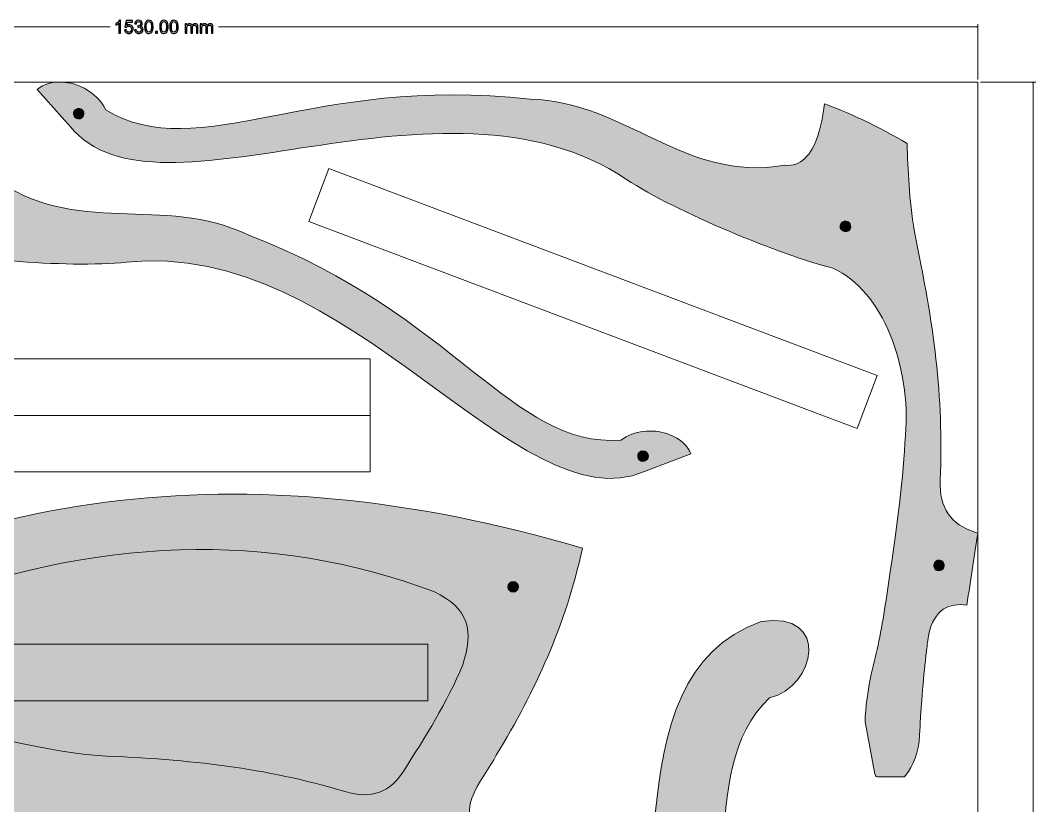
# Model space of a CAD drawing. Header units: millimetres. Extents: x -765 to 823, y -810 to 823.
# Drawn here: x -133 to 819, y 87 to 823 of the extents above; entities that cross this region are included whole.
import ezdxf

# ---------------------------------------------------------------- set-up
doc = ezdxf.new("R2010")
doc.units = ezdxf.units.MM
doc.header["$MEASUREMENT"] = 0
doc.layers.add('layer 1', color=7, linetype='Continuous')

msp = doc.modelspace()

# ---------------------------------------------------------------- hatches: boundary and pattern name
at = {"layer": 'layer 1', "true_color": 0x2e72a9}
h = msp.add_hatch(color=155, dxfattribs=at)
edge = h.paths.add_edge_path()
edge.add_spline(control_points=[(763.984, 816.6298), (763.984, 816.6298), (765, 816.9021), (765, 816.9021), (765, 816.9021), (763.984, 817.1743), (763.984, 817.1743), (763.984, 817.1743), (763.984, 816.6298), (763.984, 816.6298)], knot_values=[0, 0, 0, 0, 0.33333333, 0.33333333, 0.33333333, 0.66666667, 0.66666667, 0.66666667, 1, 1, 1, 1], degree=3, periodic=1)
at = {"layer": 'layer 1', "true_color": 0xd2cde7}
h = msp.add_hatch(color=254, dxfattribs=at)
edge = h.paths.add_edge_path()
edge.add_spline(control_points=[(696.3021, 113.6571), (696.4929, 113.8847), (697.316, 114.8719), (697.5039, 115.1048), (704.5996, 123.9026), (709.5654, 136.5205), (710.4734, 152.6618), (711.7948, 179.0479), (710.8627, 163.9402), (712.8536, 189.8188), (714.0382, 205.218), (714.9826, 215.1139), (716.3502, 226.6285), (716.4707, 227.9221), (716.6244, 229.2092), (716.8171, 230.4907), (716.8171, 230.4907), (716.8172, 230.4911), (716.8172, 230.4911), (717.3775, 235.0522), (718.0098, 239.9621), (718.7515, 245.6176), (724.0645, 271.7111), (738.6262, 276.6339), (754.753, 274.633), (758.5008, 298.6647), (761.9942, 321.0108), (765, 342.1879), (765, 342.1879), (762.2567, 343.0999), (762.2567, 343.0999), (740.1234, 350.0146), (728.6309, 365.6557), (729.8886, 391.753), (733.0608, 471.3755), (723.7704, 537.3136), (705.6507, 624.6089), (700.6097, 656.3), (699.4429, 682.5423), (698.8052, 707.4921), (674.054, 722.652), (638.6489, 738.8434), (621.2666, 744.5735), (619.8924, 733.3021), (617.8521, 723.1904), (615.0045, 714.7056), (608.8811, 696.4597), (599.037, 685.7149), (584.122, 687.0221), (488.1678, 671.0535), (435.4963, 746.6387), (345.0827, 749.0742), (137.834, 772.3949), (34.7694, 685.7646), (-53.0835, 739.0863), (-60.4714, 753.4609), (-74.66, 762.1339), (-88.576, 764.51), (-104.6749, 766.2722), (-110.9201, 763.0811), (-117.4704, 758.1333), (-117.4704, 758.1333), (-86.3491, 723.1343), (-86.3491, 723.1343), (-3.8865, 623.2606), (260.4396, 790.13), (435.4809, 673.8701), (482.0624, 642.9314), (581.302, 602.6125), (629.1865, 590.5037), (676.2206, 569.6904), (702.6526, 497.1067), (697.1471, 434.1045), (695.2716, 394.1842), (690.0583, 353.9235), (678.9801, 279.1833), (675.3576, 254.7433), (671.3695, 234.101), (666.0632, 213.6261), (661.7107, 194.8997), (659.6348, 178.7261), (659.2813, 165.001), (659.2813, 165.001), (668.3516, 116.0589), (668.3516, 116.0589), (668.9426, 114.0655), (670.3866, 113.3459), (672.3994, 113.4761), (672.3994, 113.4761), (696.3021, 113.6571), (696.3021, 113.6571)], knot_values=[0, 0, 0, 0, 0.03333333, 0.03333333, 0.03333333, 0.06666667, 0.06666667, 0.06666667, 0.1, 0.1, 0.1, 0.13333333, 0.13333333, 0.13333333, 0.16666667, 0.16666667, 0.16666667, 0.2, 0.2, 0.2, 0.23333333, 0.23333333, 0.23333333, 0.26666667, 0.26666667, 0.26666667, 0.3, 0.3, 0.3, 0.33333333, 0.33333333, 0.33333333, 0.36666667, 0.36666667, 0.36666667, 0.4, 0.4, 0.4, 0.43333333, 0.43333333, 0.43333333, 0.46666667, 0.46666667, 0.46666667, 0.5, 0.5, 0.5, 0.53333333, 0.53333333, 0.53333333, 0.56666667, 0.56666667, 0.56666667, 0.6, 0.6, 0.6, 0.63333333, 0.63333333, 0.63333333, 0.66666667, 0.66666667, 0.66666667, 0.7, 0.7, 0.7, 0.73333333, 0.73333333, 0.73333333, 0.76666667, 0.76666667, 0.76666667, 0.8, 0.8, 0.8, 0.83333333, 0.83333333, 0.83333333, 0.86666667, 0.86666667, 0.86666667, 0.9, 0.9, 0.9, 0.93333333, 0.93333333, 0.93333333, 0.96666667, 0.96666667, 0.96666667, 1, 1, 1, 1], degree=3, periodic=1)
at = {"layer": 'layer 1', "true_color": 0x2e72a9}
h = msp.add_hatch(color=155, dxfattribs=at)
edge = h.paths.add_edge_path()
edge.add_spline(control_points=[(817.1743, 763.984), (817.1743, 763.984), (816.9021, 765), (816.9021, 765), (816.9021, 765), (816.6298, 763.984), (816.6298, 763.984), (816.6298, 763.984), (817.1743, 763.984), (817.1743, 763.984)], knot_values=[0, 0, 0, 0, 0.33333333, 0.33333333, 0.33333333, 0.66666667, 0.66666667, 0.66666667, 1, 1, 1, 1], degree=3, periodic=1)
at = {"layer": 'layer 1', "true_color": 0xd2cde7}
h = msp.add_hatch(color=254, dxfattribs=at)
edge = h.paths.add_edge_path()
edge.add_spline(control_points=[(-523.1399, 218.955), (-523.2046, 219.245), (-523.4808, 220.5002), (-523.5404, 220.7934), (-525.79, 231.87), (-524.3905, 245.3574), (-517.7668, 260.1051), (-506.7942, 284.1379), (-512.9209, 270.2968), (-502.7763, 294.1873), (-496.7397, 308.4034), (-493.023, 317.6233), (-488.9369, 328.475), (-488.4485, 329.6789), (-487.9924, 330.8923), (-487.5736, 332.1187), (-487.5736, 332.1187), (-487.5735, 332.1191), (-487.5735, 332.1191), (-485.9714, 336.4262), (-484.2728, 341.076), (-482.328, 346.4382), (-475.0338, 372.0486), (-485.6952, 383.1216), (-500.9329, 388.7684), (-493.1982, 411.8281), (-486.0137, 433.2741), (-478.9342, 453.4579), (-478.9342, 453.4579), (-476.079, 453.0048), (-476.079, 453.0048), (-453.247, 448.9555), (-435.8449, 457.551), (-424.9487, 481.2982), (-391.1145, 553.4442), (-352.5155, 607.7052), (-296.2473, 676.8621), (-277.1846, 702.6759), (-264.0694, 725.4357), (-252.0189, 747.2917), (-223.0675, 749.3571), (-184.1833, 747.4342), (-166.1143, 744.5201), (-170.0826, 733.8812), (-172.9257, 723.9653), (-174.3034, 715.122), (-177.2658, 696.1054), (-173.4724, 682.0354), (-159.6297, 676.3303), (-81.7956, 617.9861), (-0.2438, 660.8431), (81.1431, 621.3877), (275.8652, 546.694), (327.4861, 422.3461), (430.0226, 429.2443), (443.1981, 438.6049), (459.7864, 439.7733), (473.2342, 435.4772), (488.3373, 429.6313), (492.4127, 423.9237), (495.9503, 416.5161), (495.9503, 416.5161), (452.2119, 399.7704), (452.2119, 399.7704), (333.0327, 349.064), (175.1842, 618.8742), (-33.7256, 596.2348), (-89.3201, 590.2101), (-195.9801, 600.0966), (-244.0639, 611.3882), (-295.3994, 614.5608), (-352.2752, 562.2904), (-376.3876, 503.8253), (-393.0979, 467.5222), (-407.0019, 429.3806), (-431.57, 357.9297), (-439.6039, 334.5654), (-445.5651, 314.4041), (-450.2791, 293.7848), (-455.0348, 275.1568), (-460.6367, 259.8429), (-466.6405, 247.4955), (-466.6405, 247.4955), (-497.2209, 208.2217), (-497.2209, 208.2217), (-498.6632, 206.7241), (-500.2763, 206.7498), (-502.0033, 207.7919), (-502.0033, 207.7919), (-523.1399, 218.955), (-523.1399, 218.955)], knot_values=[0, 0, 0, 0, 0.03333333, 0.03333333, 0.03333333, 0.06666667, 0.06666667, 0.06666667, 0.1, 0.1, 0.1, 0.13333333, 0.13333333, 0.13333333, 0.16666667, 0.16666667, 0.16666667, 0.2, 0.2, 0.2, 0.23333333, 0.23333333, 0.23333333, 0.26666667, 0.26666667, 0.26666667, 0.3, 0.3, 0.3, 0.33333333, 0.33333333, 0.33333333, 0.36666667, 0.36666667, 0.36666667, 0.4, 0.4, 0.4, 0.43333333, 0.43333333, 0.43333333, 0.46666667, 0.46666667, 0.46666667, 0.5, 0.5, 0.5, 0.53333333, 0.53333333, 0.53333333, 0.56666667, 0.56666667, 0.56666667, 0.6, 0.6, 0.6, 0.63333333, 0.63333333, 0.63333333, 0.66666667, 0.66666667, 0.66666667, 0.7, 0.7, 0.7, 0.73333333, 0.73333333, 0.73333333, 0.76666667, 0.76666667, 0.76666667, 0.8, 0.8, 0.8, 0.83333333, 0.83333333, 0.83333333, 0.86666667, 0.86666667, 0.86666667, 0.9, 0.9, 0.9, 0.93333333, 0.93333333, 0.93333333, 0.96666667, 0.96666667, 0.96666667, 1, 1, 1, 1], degree=3, periodic=1)
at = {"layer": 'layer 1', "true_color": 0x2b2a29}
h = msp.add_hatch(color=250, dxfattribs=at)
edge = h.paths.add_edge_path()
edge.add_spline(control_points=[(-83.3778, 734.2718), (-84.0557, 736.9487), (-82.4352, 739.6683), (-79.7582, 740.3462), (-77.0813, 741.024), (-74.3617, 739.4035), (-73.6838, 736.7266), (-73.006, 734.0497), (-74.6265, 731.33), (-77.3034, 730.6522), (-79.9803, 729.9743), (-82.7, 731.5948), (-83.3778, 734.2718)], knot_values=[0, 0, 0, 0, 0.25, 0.25, 0.25, 0.5, 0.5, 0.5, 0.75, 0.75, 0.75, 1, 1, 1, 1], degree=3, periodic=1)
h = msp.add_hatch(color=250, dxfattribs=at)
edge = h.paths.add_edge_path()
edge.add_spline(control_points=[(636.0906, 628.493), (635.4127, 631.1699), (637.0332, 633.8895), (639.7102, 634.5674), (642.3871, 635.2453), (645.1067, 633.6247), (645.7846, 630.9478), (646.4625, 628.2709), (644.8419, 625.5513), (642.165, 624.8734), (639.4881, 624.1955), (636.7684, 625.8161), (636.0906, 628.493)], knot_values=[0, 0, 0, 0, 0.25, 0.25, 0.25, 0.5, 0.5, 0.5, 0.75, 0.75, 0.75, 1, 1, 1, 1], degree=3, periodic=1)
at = {"layer": 'layer 1', "true_color": 0xf5b2b6}
h = msp.add_hatch(color=231, dxfattribs=at)
edge = h.paths.add_edge_path()
edge.add_spline(control_points=[(-349.8353, -645.4328), (-201.0847, -591.8621), (-282.8496, -357.1801), (-199.8043, -210.315), (-196.3, -201.2428), (-192.2783, -192.9433), (-187.8331, -185.2009), (-187.8331, -185.2009), (291.4285, -183.1473), (291.4285, -183.1473), (290.649, -158.0855), (278.8769, -136.0217), (256.2241, -116.9253), (224.6749, -139.9117), (172.8817, -154.0412), (129.0667, -143.9467), (105.9978, -134.0738), (100.4163, -116.9923), (117.4933, -94.9063), (124.5641, -85.7615), (136.7692, -77.1643), (150.7269, -65.054), (164.44, -53.6869), (176.9683, -40.2271), (189.0107, -26.354), (217.5359, 6.51), (237.5932, 1.2437), (258.4696, -8.6294), (284.1059, -19.2212), (304.9511, -28.7852), (325.1917, -39.8847), (443.185, -100.7728), (474.6812, -1.7088), (398.3675, 22.2511), (373.1131, 30.0093), (387.5297, 25.3971), (362.9317, 33.6798), (341.1028, 41.03), (331.0084, 44.8571), (310.2881, 53.0948), (263.8712, 75.453), (302.7728, 111.9192), (313.3246, 133.8743), (350.0584, 194.7789), (378.3375, 255.3035), (394.0812, 327.8502), (73.1332, 423.38), (-199.7686, 380.9427), (-439.86, 227.7641), (-511.5727, 170.1605), (-561.3433, 187.8704), (-551.9169, 157.4308), (-539.9044, 133.1838), (-512.9532, 115.7259), (-424.8725, 119.9064), (-362.4707, 116.8252), (-222.6843, 101.6337), (-169.9143, 67.6749), (-153.7299, 57.2598), (-145.7305, 45.0793), (-150.659, 30.9415), (-158.734, -65.9966), (-244.9363, -98.5016), (-269.4922, -185.5508), (-342.975, -380.7331), (-284.296, -501.9102), (-357.5524, -573.9854), (-401.3084, -584.0799), (-415.2923, -655.8698), (-349.8353, -645.4328)], knot_values=[0, 0, 0, 0, 0.04347826, 0.04347826, 0.04347826, 0.08695652, 0.08695652, 0.08695652, 0.13043478, 0.13043478, 0.13043478, 0.17391304, 0.17391304, 0.17391304, 0.2173913, 0.2173913, 0.2173913, 0.26086957, 0.26086957, 0.26086957, 0.30434783, 0.30434783, 0.30434783, 0.34782609, 0.34782609, 0.34782609, 0.39130435, 0.39130435, 0.39130435, 0.43478261, 0.43478261, 0.43478261, 0.47826087, 0.47826087, 0.47826087, 0.52173913, 0.52173913, 0.52173913, 0.56521739, 0.56521739, 0.56521739, 0.60869565, 0.60869565, 0.60869565, 0.65217391, 0.65217391, 0.65217391, 0.69565217, 0.69565217, 0.69565217, 0.73913043, 0.73913043, 0.73913043, 0.7826087, 0.7826087, 0.7826087, 0.82608696, 0.82608696, 0.82608696, 0.86956522, 0.86956522, 0.86956522, 0.91304348, 0.91304348, 0.91304348, 0.95652174, 0.95652174, 0.95652174, 1, 1, 1, 1], degree=3, periodic=1)
at = {"layer": 'layer 1', "true_color": 0x2b2a29}
h = msp.add_hatch(color=250, dxfattribs=at)
edge = h.paths.add_edge_path()
edge.add_spline(control_points=[(454.7007, 411.0256), (456.5347, 413.09), (456.3479, 416.2503), (454.2834, 418.0843), (452.219, 419.9183), (449.0587, 419.7315), (447.2247, 417.667), (445.3907, 415.6026), (445.5775, 412.4423), (447.642, 410.6083), (449.7064, 408.7743), (452.8667, 408.9611), (454.7007, 411.0256)], knot_values=[0, 0, 0, 0, 0.25, 0.25, 0.25, 0.5, 0.5, 0.5, 0.75, 0.75, 0.75, 1, 1, 1, 1], degree=3, periodic=1)
at = {"layer": 'layer 1', "true_color": 0xf5b2b6}
h = msp.add_hatch(color=231, dxfattribs=at)
edge = h.paths.add_edge_path()
edge.add_spline(control_points=[(171.3582, 99.7647), (94.9508, 122.3857), (28.7497, 129.5662), (-60.3225, 133.4303), (-124.9729, 139.2822), (-164.1195, 155.0292), (-217.8993, 162.2748), (-255.3931, 166.8026), (-295.2355, 166.6327), (-336.8172, 162.9845), (-371.838, 159.7543), (-391.331, 201.5213), (-349.7942, 223.3766), (-313.9093, 239.1317), (-279.9755, 255.723), (-242.1394, 270.6419), (-63.4526, 339.9375), (101.9271, 344.4346), (254.6493, 287.2944), (287.8643, 271.9267), (292.3875, 249.7606), (281.8022, 218.6753), (267.1299, 183.0016), (247.0087, 151.3099), (226.4684, 119.1989), (214.3319, 99.4403), (196.3483, 92.1391), (171.3582, 99.7647)], knot_values=[0, 0, 0, 0, 0.11111111, 0.11111111, 0.11111111, 0.22222222, 0.22222222, 0.22222222, 0.33333333, 0.33333333, 0.33333333, 0.44444444, 0.44444444, 0.44444444, 0.55555556, 0.55555556, 0.55555556, 0.66666667, 0.66666667, 0.66666667, 0.77777778, 0.77777778, 0.77777778, 0.88888889, 0.88888889, 0.88888889, 1, 1, 1, 1], degree=3, periodic=1)
at = {"layer": 'layer 1', "true_color": 0x2b2a29}
h = msp.add_hatch(color=250, dxfattribs=at)
edge = h.paths.add_edge_path()
edge.add_spline(control_points=[(723.8045, 310.5423), (723.1266, 313.2192), (724.7472, 315.9388), (727.4241, 316.6167), (730.101, 317.2945), (732.8206, 315.674), (733.4985, 312.9971), (734.1764, 310.3201), (732.5558, 307.6005), (729.8789, 306.9227), (727.202, 306.2448), (724.4824, 307.8653), (723.8045, 310.5423)], knot_values=[0, 0, 0, 0, 0.25, 0.25, 0.25, 0.5, 0.5, 0.5, 0.75, 0.75, 0.75, 1, 1, 1, 1], degree=3, periodic=1)
h = msp.add_hatch(color=250, dxfattribs=at)
edge = h.paths.add_edge_path()
edge.add_spline(control_points=[(329.0822, 286.7881), (326.3208, 286.7881), (324.0822, 289.0267), (324.0822, 291.7881), (324.0822, 294.5495), (326.3208, 296.7881), (329.0822, 296.7881), (331.8436, 296.7881), (334.0822, 294.5495), (334.0822, 291.7881), (334.0822, 289.0267), (331.8436, 286.7881), (329.0822, 286.7881)], knot_values=[0, 0, 0, 0, 0.25, 0.25, 0.25, 0.5, 0.5, 0.5, 0.75, 0.75, 0.75, 1, 1, 1, 1], degree=3, periodic=1)
at = {"layer": 'layer 1', "true_color": 0xf5b2b6}
h = msp.add_hatch(color=231, dxfattribs=at)
edge = h.paths.add_edge_path()
edge.add_spline(control_points=[(561.773, 259.0844), (413.0224, 205.5137), (494.7873, -29.1683), (411.742, -176.0334), (408.2377, -185.1056), (404.216, -193.4051), (399.7708, -201.1475), (399.7708, -201.1475), (-79.4908, -203.2011), (-79.4908, -203.2011), (-78.7113, -228.2629), (-66.9392, -250.3267), (-44.2864, -269.4231), (-12.7372, -246.4367), (39.056, -232.3072), (82.871, -242.4017), (105.9399, -252.2746), (111.5214, -269.3561), (94.4444, -291.4421), (87.3736, -300.5869), (75.1685, -309.1841), (61.2108, -321.2944), (47.4977, -332.6615), (34.9694, -346.1213), (22.927, -359.9944), (-5.5982, -392.8584), (-25.6555, -387.5921), (-46.5319, -377.719), (-72.1682, -367.1272), (-93.0134, -357.5632), (-113.254, -346.4637), (-231.2473, -285.5756), (-262.7435, -384.6396), (-186.4298, -408.5995), (-161.1754, -416.3577), (-175.592, -411.7455), (-150.994, -420.0282), (-129.1651, -427.3784), (-119.0707, -431.2055), (-98.3504, -439.4432), (-51.9335, -461.8014), (-90.8351, -498.2676), (-101.3869, -520.2227), (-138.1207, -581.1273), (-166.3998, -641.6519), (-182.1435, -714.1986), (138.8045, -809.7284), (411.7063, -767.2911), (651.7977, -614.1125), (723.5104, -556.5089), (773.281, -574.2188), (763.8546, -543.7792), (751.8421, -519.5322), (724.8909, -502.0743), (636.8102, -506.2548), (574.4084, -503.1736), (434.622, -487.9821), (381.852, -454.0233), (365.6676, -443.6082), (357.6682, -431.4277), (362.5967, -417.2899), (370.6717, -320.3518), (456.874, -287.8468), (481.4299, -200.7976), (554.9127, -5.6153), (496.2337, 115.5618), (569.4901, 187.637), (613.2461, 197.7315), (627.23, 269.5214), (561.773, 259.0844)], knot_values=[0, 0, 0, 0, 0.04347826, 0.04347826, 0.04347826, 0.08695652, 0.08695652, 0.08695652, 0.13043478, 0.13043478, 0.13043478, 0.17391304, 0.17391304, 0.17391304, 0.2173913, 0.2173913, 0.2173913, 0.26086957, 0.26086957, 0.26086957, 0.30434783, 0.30434783, 0.30434783, 0.34782609, 0.34782609, 0.34782609, 0.39130435, 0.39130435, 0.39130435, 0.43478261, 0.43478261, 0.43478261, 0.47826087, 0.47826087, 0.47826087, 0.52173913, 0.52173913, 0.52173913, 0.56521739, 0.56521739, 0.56521739, 0.60869565, 0.60869565, 0.60869565, 0.65217391, 0.65217391, 0.65217391, 0.69565217, 0.69565217, 0.69565217, 0.73913043, 0.73913043, 0.73913043, 0.7826087, 0.7826087, 0.7826087, 0.82608696, 0.82608696, 0.82608696, 0.86956522, 0.86956522, 0.86956522, 0.91304348, 0.91304348, 0.91304348, 0.95652174, 0.95652174, 0.95652174, 1, 1, 1, 1], degree=3, periodic=1)

# ---------------------------------------------------------------- linework, layer by layer
at = {"layer": 'layer 1', "color": 250, "lineweight": 20}
for points in [[(-765, -765), (765, -765), (765, 765), (-765, 765), (-765, -765)], [(-355.0736, 452.5631), (194.9264, 452.5631), (194.9264, 505.5631), (-355.0736, 505.5631), (-355.0736, 452.5631)], [(-355.0736, 399.5631), (194.9264, 399.5631), (194.9264, 452.5631), (-355.0736, 452.5631), (-355.0736, 399.5631)], [(-300.887, 184.9254), (249.113, 184.9254), (249.113, 237.9254), (-300.887, 237.9254), (-300.887, 184.9254)]]:
    msp.add_lwpolyline(points, close=True, dxfattribs=at)
at = {"layer": 'layer 1', "color": 155}
for points, knots in [([(-39.3161, 810.8146), (-39.3161, 810.8146), (-40.8062, 810.8146), (-40.8062, 810.8146), (-40.8062, 810.8146), (-40.8062, 820.3029), (-40.8062, 820.3029), (-41.1647, 819.9586), (-41.636, 819.6171), (-42.2174, 819.2756), (-42.7987, 818.9341), (-43.3237, 818.6773), (-43.7865, 818.508), (-43.7865, 818.508), (-43.7865, 819.9473), (-43.7865, 819.9473), (-42.9539, 820.3368), (-42.2258, 820.8109), (-41.6021, 821.3697), (-40.9784, 821.9257), (-40.5353, 822.4647), (-40.2757, 822.9896), (-40.2757, 822.9896), (-39.3161, 822.9896), (-39.3161, 822.9896), (-39.3161, 822.9896), (-39.3161, 810.8146), (-39.3161, 810.8146)], [0, 0, 0, 0, 0.11111111, 0.11111111, 0.11111111, 0.22222222, 0.22222222, 0.22222222, 0.33333333, 0.33333333, 0.33333333, 0.44444444, 0.44444444, 0.44444444, 0.55555556, 0.55555556, 0.55555556, 0.66666667, 0.66666667, 0.66666667, 0.77777778, 0.77777778, 0.77777778, 0.88888889, 0.88888889, 0.88888889, 1, 1, 1, 1]), ([(-35.4864, 813.9981), (-35.4864, 813.9981), (-33.9285, 814.1166), (-33.9285, 814.1166), (-33.8128, 813.3574), (-33.5447, 812.7873), (-33.127, 812.4035), (-32.7093, 812.0225), (-32.1985, 811.8306), (-31.5974, 811.8306), (-30.8721, 811.8306), (-30.2653, 812.1015), (-29.7714, 812.6406), (-29.2803, 813.1824), (-29.0348, 813.8993), (-29.0348, 814.7911), (-29.0348, 815.6406), (-29.2691, 816.3095), (-29.7404, 816.8005), (-30.2117, 817.2916), (-30.8354, 817.5371), (-31.6115, 817.5371), (-32.0941, 817.5371), (-32.5259, 817.4271), (-32.9097, 817.2069), (-33.2907, 816.9868), (-33.5899, 816.7017), (-33.81, 816.3518), (-33.81, 816.3518), (-35.2155, 816.555), (-35.2155, 816.555), (-35.2155, 816.555), (-34.0471, 822.7864), (-34.0471, 822.7864), (-34.0471, 822.7864), (-28.0357, 822.7864), (-28.0357, 822.7864), (-28.0357, 822.7864), (-28.0357, 821.364), (-28.0357, 821.364), (-28.0357, 821.364), (-32.8589, 821.364), (-32.8589, 821.364), (-32.8589, 821.364), (-33.5052, 818.0931), (-33.5052, 818.0931), (-32.7799, 818.6039), (-32.0179, 818.8579), (-31.222, 818.8579), (-30.1665, 818.8579), (-29.2747, 818.491), (-28.5494, 817.7573), (-27.8241, 817.0235), (-27.46, 816.0809), (-27.46, 814.9294), (-27.46, 813.8315), (-27.7789, 812.8833), (-28.4167, 812.0846), (-29.1929, 811.1025), (-30.254, 810.6114), (-31.5974, 810.6114), (-32.6981, 810.6114), (-33.5955, 810.9218), (-34.2926, 811.5399), (-34.9897, 812.158), (-35.3876, 812.9764), (-35.4864, 813.9981)], [0, 0, 0, 0, 0.04545455, 0.04545455, 0.04545455, 0.09090909, 0.09090909, 0.09090909, 0.13636364, 0.13636364, 0.13636364, 0.18181818, 0.18181818, 0.18181818, 0.22727273, 0.22727273, 0.22727273, 0.27272727, 0.27272727, 0.27272727, 0.31818182, 0.31818182, 0.31818182, 0.36363636, 0.36363636, 0.36363636, 0.40909091, 0.40909091, 0.40909091, 0.45454545, 0.45454545, 0.45454545, 0.5, 0.5, 0.5, 0.54545455, 0.54545455, 0.54545455, 0.59090909, 0.59090909, 0.59090909, 0.63636364, 0.63636364, 0.63636364, 0.68181818, 0.68181818, 0.68181818, 0.72727273, 0.72727273, 0.72727273, 0.77272727, 0.77272727, 0.77272727, 0.81818182, 0.81818182, 0.81818182, 0.86363636, 0.86363636, 0.86363636, 0.90909091, 0.90909091, 0.90909091, 0.95454545, 0.95454545, 0.95454545, 1, 1, 1, 1]), ([(-26.0687, 814.0319), (-26.0687, 814.0319), (-24.5786, 814.2351), (-24.5786, 814.2351), (-24.4064, 813.3885), (-24.1185, 812.7789), (-23.7093, 812.4063), (-23.3001, 812.0338), (-22.7978, 811.8475), (-22.2023, 811.8475), (-21.4967, 811.8475), (-20.9012, 812.0902), (-20.4214, 812.5757), (-19.9417, 813.0611), (-19.7018, 813.6622), (-19.7018, 814.3791), (-19.7018, 815.062), (-19.9247, 815.6265), (-20.3735, 816.0724), (-20.8194, 816.5155), (-21.3866, 816.7384), (-22.0781, 816.7384), (-22.3603, 816.7384), (-22.7103, 816.682), (-23.1308, 816.5719), (-23.1308, 816.5719), (-22.9643, 817.8758), (-22.9643, 817.8758), (-22.8655, 817.8645), (-22.7836, 817.8589), (-22.7244, 817.8589), (-22.0866, 817.8589), (-21.5165, 818.0254), (-21.0056, 818.3556), (-20.4976, 818.6858), (-20.2436, 819.1938), (-20.2436, 819.8796), (-20.2436, 820.4242), (-20.4299, 820.8758), (-20.7996, 821.2342), (-21.1693, 821.5926), (-21.6463, 821.7704), (-22.2305, 821.7704), (-22.8119, 821.7704), (-23.2945, 821.587), (-23.6811, 821.2201), (-24.0677, 820.8532), (-24.3161, 820.3029), (-24.4262, 819.5691), (-24.4262, 819.5691), (-25.9163, 819.84), (-25.9163, 819.84), (-25.7329, 820.8391), (-25.3208, 821.6152), (-24.6745, 822.1656), (-24.0311, 822.7159), (-23.2267, 822.9896), (-22.2672, 822.9896), (-21.6068, 822.9896), (-20.9972, 822.8485), (-20.4412, 822.5635), (-19.8824, 822.2813), (-19.4562, 821.8946), (-19.1627, 821.4064), (-18.8664, 820.9153), (-18.7196, 820.396), (-18.7196, 819.8457), (-18.7196, 819.3236), (-18.8608, 818.8495), (-19.1402, 818.4205), (-19.4224, 817.9915), (-19.8401, 817.65), (-20.3904, 817.396), (-19.6736, 817.2323), (-19.1176, 816.888), (-18.7196, 816.3659), (-18.3245, 815.8466), (-18.127, 815.1919), (-18.127, 814.4101), (-18.127, 813.3518), (-18.5136, 812.4515), (-19.2841, 811.7149), (-20.0574, 810.9783), (-21.0339, 810.6114), (-22.2136, 810.6114), (-23.2775, 810.6114), (-24.1609, 810.9303), (-24.8636, 811.5653), (-25.5692, 812.2003), (-25.9699, 813.0216), (-26.0687, 814.0319)], [0, 0, 0, 0, 0.03333333, 0.03333333, 0.03333333, 0.06666667, 0.06666667, 0.06666667, 0.1, 0.1, 0.1, 0.13333333, 0.13333333, 0.13333333, 0.16666667, 0.16666667, 0.16666667, 0.2, 0.2, 0.2, 0.23333333, 0.23333333, 0.23333333, 0.26666667, 0.26666667, 0.26666667, 0.3, 0.3, 0.3, 0.33333333, 0.33333333, 0.33333333, 0.36666667, 0.36666667, 0.36666667, 0.4, 0.4, 0.4, 0.43333333, 0.43333333, 0.43333333, 0.46666667, 0.46666667, 0.46666667, 0.5, 0.5, 0.5, 0.53333333, 0.53333333, 0.53333333, 0.56666667, 0.56666667, 0.56666667, 0.6, 0.6, 0.6, 0.63333333, 0.63333333, 0.63333333, 0.66666667, 0.66666667, 0.66666667, 0.7, 0.7, 0.7, 0.73333333, 0.73333333, 0.73333333, 0.76666667, 0.76666667, 0.76666667, 0.8, 0.8, 0.8, 0.83333333, 0.83333333, 0.83333333, 0.86666667, 0.86666667, 0.86666667, 0.9, 0.9, 0.9, 0.93333333, 0.93333333, 0.93333333, 0.96666667, 0.96666667, 0.96666667, 1, 1, 1, 1]), ([(-16.651, 816.7977), (-16.651, 818.2286), (-16.5042, 819.3857), (-16.2107, 820.2606), (-15.9144, 821.1383), (-15.477, 821.8128), (-14.8956, 822.2841), (-14.317, 822.7554), (-13.5861, 822.9896), (-12.7055, 822.9896), (-12.0564, 822.9896), (-11.4863, 822.8598), (-10.9925, 822.5974), (-10.5014, 822.3349), (-10.095, 821.9567), (-9.7789, 821.4628), (-9.4628, 820.9718), (-9.2145, 820.3706), (-9.0338, 819.6622), (-8.8504, 818.9539), (-8.7601, 817.9971), (-8.7601, 816.7977), (-8.7601, 815.3753), (-8.9068, 814.2238), (-9.1975, 813.349), (-9.4882, 812.4712), (-9.9257, 811.7967), (-10.507, 811.3226), (-11.0856, 810.8485), (-11.8194, 810.6114), (-12.7055, 810.6114), (-13.8711, 810.6114), (-14.7883, 811.0263), (-15.4544, 811.8588), (-16.2531, 812.8748), (-16.651, 814.5202), (-16.651, 816.7977)], [0, 0, 0, 0, 0.08333333, 0.08333333, 0.08333333, 0.16666667, 0.16666667, 0.16666667, 0.25, 0.25, 0.25, 0.33333333, 0.33333333, 0.33333333, 0.41666667, 0.41666667, 0.41666667, 0.5, 0.5, 0.5, 0.58333333, 0.58333333, 0.58333333, 0.66666667, 0.66666667, 0.66666667, 0.75, 0.75, 0.75, 0.83333333, 0.83333333, 0.83333333, 0.91666667, 0.91666667, 0.91666667, 1, 1, 1, 1]), ([(-15.127, 816.7921), (-15.127, 814.7967), (-14.8956, 813.4703), (-14.4299, 812.8156), (-13.9643, 812.158), (-13.3885, 811.8306), (-12.7055, 811.8306), (-12.0226, 811.8306), (-11.4468, 812.1608), (-10.9812, 812.8184), (-10.5155, 813.4788), (-10.2841, 814.8024), (-10.2841, 816.7921), (-10.2841, 818.7874), (-10.5155, 820.1138), (-10.9812, 820.7686), (-11.444, 821.4261), (-12.0254, 821.7535), (-12.7225, 821.7535), (-13.4055, 821.7535), (-13.953, 821.4628), (-14.3622, 820.8843), (-14.873, 820.1477), (-15.127, 818.7817), (-15.127, 816.7921)], [0, 0, 0, 0, 0.125, 0.125, 0.125, 0.25, 0.25, 0.25, 0.375, 0.375, 0.375, 0.5, 0.5, 0.5, 0.625, 0.625, 0.625, 0.75, 0.75, 0.75, 0.875, 0.875, 0.875, 1, 1, 1, 1]), ([(-2.5287, 816.7977), (-2.5287, 818.2286), (-2.3819, 819.3857), (-2.0884, 820.2606), (-1.7921, 821.1383), (-1.3547, 821.8128), (-0.7733, 822.2841), (-0.1947, 822.7554), (0.5362, 822.9896), (1.4168, 822.9896), (2.0659, 822.9896), (2.636, 822.8598), (3.1298, 822.5974), (3.6209, 822.3349), (4.0273, 821.9567), (4.3434, 821.4628), (4.6595, 820.9718), (4.9078, 820.3706), (5.0885, 819.6622), (5.2719, 818.9539), (5.3622, 817.9971), (5.3622, 816.7977), (5.3622, 815.3753), (5.2155, 814.2238), (4.9248, 813.349), (4.6341, 812.4712), (4.1966, 811.7967), (3.6153, 811.3226), (3.0367, 810.8485), (2.3029, 810.6114), (1.4168, 810.6114), (0.2512, 810.6114), (-0.666, 811.0263), (-1.3321, 811.8588), (-2.1308, 812.8748), (-2.5287, 814.5202), (-2.5287, 816.7977)], [0, 0, 0, 0, 0.08333333, 0.08333333, 0.08333333, 0.16666667, 0.16666667, 0.16666667, 0.25, 0.25, 0.25, 0.33333333, 0.33333333, 0.33333333, 0.41666667, 0.41666667, 0.41666667, 0.5, 0.5, 0.5, 0.58333333, 0.58333333, 0.58333333, 0.66666667, 0.66666667, 0.66666667, 0.75, 0.75, 0.75, 0.83333333, 0.83333333, 0.83333333, 0.91666667, 0.91666667, 0.91666667, 1, 1, 1, 1]), ([(-1.0047, 816.7921), (-1.0047, 814.7967), (-0.7733, 813.4703), (-0.3076, 812.8156), (0.158, 812.158), (0.7338, 811.8306), (1.4168, 811.8306), (2.0997, 811.8306), (2.6755, 812.1608), (3.1411, 812.8184), (3.6068, 813.4788), (3.8382, 814.8024), (3.8382, 816.7921), (3.8382, 818.7874), (3.6068, 820.1138), (3.1411, 820.7686), (2.6783, 821.4261), (2.0969, 821.7535), (1.3998, 821.7535), (0.7168, 821.7535), (0.1693, 821.4628), (-0.2399, 820.8843), (-0.7507, 820.1477), (-1.0047, 818.7817), (-1.0047, 816.7921)], [0, 0, 0, 0, 0.125, 0.125, 0.125, 0.25, 0.25, 0.25, 0.375, 0.375, 0.375, 0.5, 0.5, 0.5, 0.625, 0.625, 0.625, 0.75, 0.75, 0.75, 0.875, 0.875, 0.875, 1, 1, 1, 1]), ([(6.889, 816.7977), (6.889, 818.2286), (7.0358, 819.3857), (7.3293, 820.2606), (7.6256, 821.1383), (8.063, 821.8128), (8.6444, 822.2841), (9.223, 822.7554), (9.9539, 822.9896), (10.8345, 822.9896), (11.4836, 822.9896), (12.0537, 822.8598), (12.5475, 822.5974), (13.0386, 822.3349), (13.445, 821.9567), (13.7611, 821.4628), (14.0772, 820.9718), (14.3255, 820.3706), (14.5062, 819.6622), (14.6896, 818.9539), (14.7799, 817.9971), (14.7799, 816.7977), (14.7799, 815.3753), (14.6332, 814.2238), (14.3425, 813.349), (14.0518, 812.4712), (13.6143, 811.7967), (13.033, 811.3226), (12.4544, 810.8485), (11.7206, 810.6114), (10.8345, 810.6114), (9.6689, 810.6114), (8.7517, 811.0263), (8.0856, 811.8588), (7.2869, 812.8748), (6.889, 814.5202), (6.889, 816.7977)], [0, 0, 0, 0, 0.08333333, 0.08333333, 0.08333333, 0.16666667, 0.16666667, 0.16666667, 0.25, 0.25, 0.25, 0.33333333, 0.33333333, 0.33333333, 0.41666667, 0.41666667, 0.41666667, 0.5, 0.5, 0.5, 0.58333333, 0.58333333, 0.58333333, 0.66666667, 0.66666667, 0.66666667, 0.75, 0.75, 0.75, 0.83333333, 0.83333333, 0.83333333, 0.91666667, 0.91666667, 0.91666667, 1, 1, 1, 1]), ([(8.413, 816.7921), (8.413, 814.7967), (8.6444, 813.4703), (9.1101, 812.8156), (9.5757, 812.158), (10.1515, 811.8306), (10.8345, 811.8306), (11.5174, 811.8306), (12.0932, 812.1608), (12.5588, 812.8184), (13.0245, 813.4788), (13.2559, 814.8024), (13.2559, 816.7921), (13.2559, 818.7874), (13.0245, 820.1138), (12.5588, 820.7686), (12.096, 821.4261), (11.5146, 821.7535), (10.8175, 821.7535), (10.1345, 821.7535), (9.587, 821.4628), (9.1778, 820.8843), (8.667, 820.1477), (8.413, 818.7817), (8.413, 816.7921)], [0, 0, 0, 0, 0.125, 0.125, 0.125, 0.25, 0.25, 0.25, 0.375, 0.375, 0.375, 0.5, 0.5, 0.5, 0.625, 0.625, 0.625, 0.75, 0.75, 0.75, 0.875, 0.875, 0.875, 1, 1, 1, 1]), ([(21.4177, 810.8146), (21.4177, 810.8146), (21.4177, 819.603), (21.4177, 819.603), (21.4177, 819.603), (22.7554, 819.603), (22.7554, 819.603), (22.7554, 819.603), (22.7554, 818.3612), (22.7554, 818.3612), (23.0292, 818.7902), (23.3961, 819.1373), (23.8533, 819.397), (24.3105, 819.6594), (24.8298, 819.7892), (25.414, 819.7892), (26.0631, 819.7892), (26.5965, 819.6538), (27.0113, 819.3857), (27.4262, 819.1147), (27.7197, 818.7394), (27.889, 818.254), (28.589, 819.2784), (29.4949, 819.7892), (30.6125, 819.7892), (31.4874, 819.7892), (32.1619, 819.5494), (32.6304, 819.0668), (33.1017, 818.5842), (33.3387, 817.8419), (33.3387, 816.84), (33.3387, 816.84), (33.3387, 810.8146), (33.3387, 810.8146), (33.3387, 810.8146), (31.8486, 810.8146), (31.8486, 810.8146), (31.8486, 810.8146), (31.8486, 816.3461), (31.8486, 816.3461), (31.8486, 816.9388), (31.7978, 817.3678), (31.7019, 817.6303), (31.6059, 817.8927), (31.4309, 818.1016), (31.1741, 818.2624), (30.9201, 818.4233), (30.6209, 818.5023), (30.2795, 818.5023), (29.6586, 818.5023), (29.1449, 818.2963), (28.7357, 817.8871), (28.3265, 817.475), (28.1233, 816.8175), (28.1233, 815.9143), (28.1233, 815.9143), (28.1233, 810.8146), (28.1233, 810.8146), (28.1233, 810.8146), (26.6332, 810.8146), (26.6332, 810.8146), (26.6332, 810.8146), (26.6332, 816.5183), (26.6332, 816.5183), (26.6332, 817.1787), (26.5118, 817.6754), (26.2691, 818.0056), (26.0264, 818.3358), (25.6284, 818.5023), (25.0781, 818.5023), (24.6604, 818.5023), (24.2738, 818.3923), (23.9182, 818.1721), (23.5626, 817.952), (23.3058, 817.6303), (23.1449, 817.2041), (22.9869, 816.7808), (22.9078, 816.1683), (22.9078, 815.3697), (22.9078, 815.3697), (22.9078, 810.8146), (22.9078, 810.8146), (22.9078, 810.8146), (21.4177, 810.8146), (21.4177, 810.8146)], [0, 0, 0, 0, 0.03571429, 0.03571429, 0.03571429, 0.07142857, 0.07142857, 0.07142857, 0.10714286, 0.10714286, 0.10714286, 0.14285714, 0.14285714, 0.14285714, 0.17857143, 0.17857143, 0.17857143, 0.21428571, 0.21428571, 0.21428571, 0.25, 0.25, 0.25, 0.28571429, 0.28571429, 0.28571429, 0.32142857, 0.32142857, 0.32142857, 0.35714286, 0.35714286, 0.35714286, 0.39285714, 0.39285714, 0.39285714, 0.42857143, 0.42857143, 0.42857143, 0.46428571, 0.46428571, 0.46428571, 0.5, 0.5, 0.5, 0.53571429, 0.53571429, 0.53571429, 0.57142857, 0.57142857, 0.57142857, 0.60714286, 0.60714286, 0.60714286, 0.64285714, 0.64285714, 0.64285714, 0.67857143, 0.67857143, 0.67857143, 0.71428571, 0.71428571, 0.71428571, 0.75, 0.75, 0.75, 0.78571429, 0.78571429, 0.78571429, 0.82142857, 0.82142857, 0.82142857, 0.85714286, 0.85714286, 0.85714286, 0.89285714, 0.89285714, 0.89285714, 0.92857143, 0.92857143, 0.92857143, 0.96428571, 0.96428571, 0.96428571, 1, 1, 1, 1]), ([(35.5231, 810.8146), (35.5231, 810.8146), (35.5231, 819.603), (35.5231, 819.603), (35.5231, 819.603), (36.8608, 819.603), (36.8608, 819.603), (36.8608, 819.603), (36.8608, 818.3612), (36.8608, 818.3612), (37.1346, 818.7902), (37.5015, 819.1373), (37.9587, 819.397), (38.4159, 819.6594), (38.9352, 819.7892), (39.5194, 819.7892), (40.1685, 819.7892), (40.7019, 819.6538), (41.1167, 819.3857), (41.5316, 819.1147), (41.8251, 818.7394), (41.9944, 818.254), (42.6944, 819.2784), (43.6003, 819.7892), (44.7179, 819.7892), (45.5928, 819.7892), (46.2673, 819.5494), (46.7358, 819.0668), (47.2071, 818.5842), (47.4441, 817.8419), (47.4441, 816.84), (47.4441, 816.84), (47.4441, 810.8146), (47.4441, 810.8146), (47.4441, 810.8146), (45.954, 810.8146), (45.954, 810.8146), (45.954, 810.8146), (45.954, 816.3461), (45.954, 816.3461), (45.954, 816.9388), (45.9032, 817.3678), (45.8073, 817.6303), (45.7113, 817.8927), (45.5363, 818.1016), (45.2795, 818.2624), (45.0255, 818.4233), (44.7263, 818.5023), (44.3849, 818.5023), (43.764, 818.5023), (43.2503, 818.2963), (42.8411, 817.8871), (42.4319, 817.475), (42.2287, 816.8175), (42.2287, 815.9143), (42.2287, 815.9143), (42.2287, 810.8146), (42.2287, 810.8146), (42.2287, 810.8146), (40.7386, 810.8146), (40.7386, 810.8146), (40.7386, 810.8146), (40.7386, 816.5183), (40.7386, 816.5183), (40.7386, 817.1787), (40.6172, 817.6754), (40.3745, 818.0056), (40.1318, 818.3358), (39.7338, 818.5023), (39.1835, 818.5023), (38.7658, 818.5023), (38.3792, 818.3923), (38.0236, 818.1721), (37.668, 817.952), (37.4112, 817.6303), (37.2503, 817.2041), (37.0923, 816.7808), (37.0132, 816.1683), (37.0132, 815.3697), (37.0132, 815.3697), (37.0132, 810.8146), (37.0132, 810.8146), (37.0132, 810.8146), (35.5231, 810.8146), (35.5231, 810.8146)], [0, 0, 0, 0, 0.03571429, 0.03571429, 0.03571429, 0.07142857, 0.07142857, 0.07142857, 0.10714286, 0.10714286, 0.10714286, 0.14285714, 0.14285714, 0.14285714, 0.17857143, 0.17857143, 0.17857143, 0.21428571, 0.21428571, 0.21428571, 0.25, 0.25, 0.25, 0.28571429, 0.28571429, 0.28571429, 0.32142857, 0.32142857, 0.32142857, 0.35714286, 0.35714286, 0.35714286, 0.39285714, 0.39285714, 0.39285714, 0.42857143, 0.42857143, 0.42857143, 0.46428571, 0.46428571, 0.46428571, 0.5, 0.5, 0.5, 0.53571429, 0.53571429, 0.53571429, 0.57142857, 0.57142857, 0.57142857, 0.60714286, 0.60714286, 0.60714286, 0.64285714, 0.64285714, 0.64285714, 0.67857143, 0.67857143, 0.67857143, 0.71428571, 0.71428571, 0.71428571, 0.75, 0.75, 0.75, 0.78571429, 0.78571429, 0.78571429, 0.82142857, 0.82142857, 0.82142857, 0.85714286, 0.85714286, 0.85714286, 0.89285714, 0.89285714, 0.89285714, 0.92857143, 0.92857143, 0.92857143, 0.96428571, 0.96428571, 0.96428571, 1, 1, 1, 1]), ([(-6.4036, 810.8146), (-6.4036, 810.8146), (-6.4036, 812.5079), (-6.4036, 812.5079), (-6.4036, 812.5079), (-4.7102, 812.5079), (-4.7102, 812.5079), (-4.7102, 812.5079), (-4.7102, 810.8146), (-4.7102, 810.8146), (-4.7102, 810.8146), (-6.4036, 810.8146), (-6.4036, 810.8146)], [0, 0, 0, 0, 0.25, 0.25, 0.25, 0.5, 0.5, 0.5, 0.75, 0.75, 0.75, 1, 1, 1, 1])]:
    msp.add_open_spline(points, degree=3, knots=knots, dxfattribs=at)
at = {"layer": 'layer 1', "color": 155, "lineweight": 9}
for points in [[(765, 767.5), (765, 767.5), (765, 819.4021), (765, 819.4021)], [(-765, 816.9021), (-765, 816.9021), (-48.9517, 816.9021), (-48.9517, 816.9021)], [(52.6093, 816.9021), (52.6093, 816.9021), (765, 816.9021), (765, 816.9021)], [(767.5, 765), (767.5, 765), (819.4021, 765), (819.4021, 765)], [(816.9021, 52.6093), (816.9021, 52.6093), (816.9021, 765), (816.9021, 765)]]:
    msp.add_open_spline(points, degree=3, dxfattribs=at)
for points in [[(763.984, 816.6298), (763.984, 816.6298), (765, 816.9021), (765, 816.9021), (765, 816.9021), (763.984, 817.1743), (763.984, 817.1743), (763.984, 817.1743), (763.984, 816.6298), (763.984, 816.6298)], [(817.1743, 763.984), (817.1743, 763.984), (816.9021, 765), (816.9021, 765), (816.9021, 765), (816.6298, 763.984), (816.6298, 763.984), (816.6298, 763.984), (817.1743, 763.984), (817.1743, 763.984)]]:
    msp.add_open_spline(points, degree=3, knots=[0, 0, 0, 0, 0.33333333, 0.33333333, 0.33333333, 0.66666667, 0.66666667, 0.66666667, 1, 1, 1, 1], dxfattribs=at)
at = {"layer": 'layer 1', "color": 250, "lineweight": 20}
for points, knots in [([(696.3021, 113.6571), (696.4929, 113.8847), (697.316, 114.8719), (697.5039, 115.1048), (704.5996, 123.9026), (709.5654, 136.5205), (710.4734, 152.6618), (711.7948, 179.0479), (710.8627, 163.9402), (712.8536, 189.8188), (714.0382, 205.218), (714.9826, 215.1139), (716.3502, 226.6285), (716.4707, 227.9221), (716.6244, 229.2092), (716.8171, 230.4907), (716.8171, 230.4907), (716.8172, 230.4911), (716.8172, 230.4911), (717.3775, 235.0522), (718.0098, 239.9621), (718.7515, 245.6176), (724.0645, 271.7111), (738.6262, 276.6339), (754.753, 274.633), (758.5008, 298.6647), (761.9942, 321.0108), (765, 342.1879), (765, 342.1879), (762.2567, 343.0999), (762.2567, 343.0999), (740.1234, 350.0146), (728.6309, 365.6557), (729.8886, 391.753), (733.0608, 471.3755), (723.7704, 537.3136), (705.6507, 624.6089), (700.6097, 656.3), (699.4429, 682.5423), (698.8052, 707.4921), (674.054, 722.652), (638.6489, 738.8434), (621.2666, 744.5735), (619.8924, 733.3021), (617.8521, 723.1904), (615.0045, 714.7056), (608.8811, 696.4597), (599.037, 685.7149), (584.122, 687.0221), (488.1678, 671.0535), (435.4963, 746.6387), (345.0827, 749.0742), (137.834, 772.3949), (34.7694, 685.7646), (-53.0835, 739.0863), (-60.4714, 753.4609), (-74.66, 762.1339), (-88.576, 764.51), (-104.6749, 766.2722), (-110.9201, 763.0811), (-117.4704, 758.1333), (-117.4704, 758.1333), (-86.3491, 723.1343), (-86.3491, 723.1343), (-3.8865, 623.2606), (260.4396, 790.13), (435.4809, 673.8701), (482.0624, 642.9314), (581.302, 602.6125), (629.1865, 590.5037), (676.2206, 569.6904), (702.6526, 497.1067), (697.1471, 434.1045), (695.2716, 394.1842), (690.0583, 353.9235), (678.9801, 279.1833), (675.3576, 254.7433), (671.3695, 234.101), (666.0632, 213.6261), (661.7107, 194.8997), (659.6348, 178.7261), (659.2813, 165.001), (659.2813, 165.001), (668.3516, 116.0589), (668.3516, 116.0589), (668.9426, 114.0655), (670.3866, 113.3459), (672.3994, 113.4761), (672.3994, 113.4761), (696.3021, 113.6571), (696.3021, 113.6571)], [0, 0, 0, 0, 0.03333333, 0.03333333, 0.03333333, 0.06666667, 0.06666667, 0.06666667, 0.1, 0.1, 0.1, 0.13333333, 0.13333333, 0.13333333, 0.16666667, 0.16666667, 0.16666667, 0.2, 0.2, 0.2, 0.23333333, 0.23333333, 0.23333333, 0.26666667, 0.26666667, 0.26666667, 0.3, 0.3, 0.3, 0.33333333, 0.33333333, 0.33333333, 0.36666667, 0.36666667, 0.36666667, 0.4, 0.4, 0.4, 0.43333333, 0.43333333, 0.43333333, 0.46666667, 0.46666667, 0.46666667, 0.5, 0.5, 0.5, 0.53333333, 0.53333333, 0.53333333, 0.56666667, 0.56666667, 0.56666667, 0.6, 0.6, 0.6, 0.63333333, 0.63333333, 0.63333333, 0.66666667, 0.66666667, 0.66666667, 0.7, 0.7, 0.7, 0.73333333, 0.73333333, 0.73333333, 0.76666667, 0.76666667, 0.76666667, 0.8, 0.8, 0.8, 0.83333333, 0.83333333, 0.83333333, 0.86666667, 0.86666667, 0.86666667, 0.9, 0.9, 0.9, 0.93333333, 0.93333333, 0.93333333, 0.96666667, 0.96666667, 0.96666667, 1, 1, 1, 1]), ([(-523.1399, 218.955), (-523.2046, 219.245), (-523.4808, 220.5002), (-523.5404, 220.7934), (-525.79, 231.87), (-524.3905, 245.3574), (-517.7668, 260.1051), (-506.7942, 284.1379), (-512.9209, 270.2968), (-502.7763, 294.1873), (-496.7397, 308.4034), (-493.023, 317.6233), (-488.9369, 328.475), (-488.4485, 329.6789), (-487.9924, 330.8923), (-487.5736, 332.1187), (-487.5736, 332.1187), (-487.5735, 332.1191), (-487.5735, 332.1191), (-485.9714, 336.4262), (-484.2728, 341.076), (-482.328, 346.4382), (-475.0338, 372.0486), (-485.6952, 383.1216), (-500.9329, 388.7684), (-493.1982, 411.8281), (-486.0137, 433.2741), (-478.9342, 453.4579), (-478.9342, 453.4579), (-476.079, 453.0048), (-476.079, 453.0048), (-453.247, 448.9555), (-435.8449, 457.551), (-424.9487, 481.2982), (-391.1145, 553.4442), (-352.5155, 607.7052), (-296.2473, 676.8621), (-277.1846, 702.6759), (-264.0694, 725.4357), (-252.0189, 747.2917), (-223.0675, 749.3571), (-184.1833, 747.4342), (-166.1143, 744.5201), (-170.0826, 733.8812), (-172.9257, 723.9653), (-174.3034, 715.122), (-177.2658, 696.1054), (-173.4724, 682.0354), (-159.6297, 676.3303), (-81.7956, 617.9861), (-0.2438, 660.8431), (81.1431, 621.3877), (275.8652, 546.694), (327.4861, 422.3461), (430.0226, 429.2443), (443.1981, 438.6049), (459.7864, 439.7733), (473.2342, 435.4772), (488.3373, 429.6313), (492.4127, 423.9237), (495.9503, 416.5161), (495.9503, 416.5161), (452.2119, 399.7704), (452.2119, 399.7704), (333.0327, 349.064), (175.1842, 618.8742), (-33.7256, 596.2348), (-89.3201, 590.2101), (-195.9801, 600.0966), (-244.0639, 611.3882), (-295.3994, 614.5608), (-352.2752, 562.2904), (-376.3876, 503.8253), (-393.0979, 467.5222), (-407.0019, 429.3806), (-431.57, 357.9297), (-439.6039, 334.5654), (-445.5651, 314.4041), (-450.2791, 293.7848), (-455.0348, 275.1568), (-460.6367, 259.8429), (-466.6405, 247.4955), (-466.6405, 247.4955), (-497.2209, 208.2217), (-497.2209, 208.2217), (-498.6632, 206.7241), (-500.2763, 206.7498), (-502.0033, 207.7919), (-502.0033, 207.7919), (-523.1399, 218.955), (-523.1399, 218.955)], [0, 0, 0, 0, 0.03333333, 0.03333333, 0.03333333, 0.06666667, 0.06666667, 0.06666667, 0.1, 0.1, 0.1, 0.13333333, 0.13333333, 0.13333333, 0.16666667, 0.16666667, 0.16666667, 0.2, 0.2, 0.2, 0.23333333, 0.23333333, 0.23333333, 0.26666667, 0.26666667, 0.26666667, 0.3, 0.3, 0.3, 0.33333333, 0.33333333, 0.33333333, 0.36666667, 0.36666667, 0.36666667, 0.4, 0.4, 0.4, 0.43333333, 0.43333333, 0.43333333, 0.46666667, 0.46666667, 0.46666667, 0.5, 0.5, 0.5, 0.53333333, 0.53333333, 0.53333333, 0.56666667, 0.56666667, 0.56666667, 0.6, 0.6, 0.6, 0.63333333, 0.63333333, 0.63333333, 0.66666667, 0.66666667, 0.66666667, 0.7, 0.7, 0.7, 0.73333333, 0.73333333, 0.73333333, 0.76666667, 0.76666667, 0.76666667, 0.8, 0.8, 0.8, 0.83333333, 0.83333333, 0.83333333, 0.86666667, 0.86666667, 0.86666667, 0.9, 0.9, 0.9, 0.93333333, 0.93333333, 0.93333333, 0.96666667, 0.96666667, 0.96666667, 1, 1, 1, 1]), ([(-83.3778, 734.2718), (-84.0557, 736.9487), (-82.4352, 739.6683), (-79.7582, 740.3462), (-77.0813, 741.024), (-74.3617, 739.4035), (-73.6838, 736.7266), (-73.006, 734.0497), (-74.6265, 731.33), (-77.3034, 730.6522), (-79.9803, 729.9743), (-82.7, 731.5948), (-83.3778, 734.2718)], [0, 0, 0, 0, 0.25, 0.25, 0.25, 0.5, 0.5, 0.5, 0.75, 0.75, 0.75, 1, 1, 1, 1]), ([(156.0531, 683.8789), (156.0531, 683.8789), (670.6668, 489.7843), (670.6668, 489.7843), (670.6668, 489.7843), (651.9632, 440.1943), (651.9632, 440.1943), (651.9632, 440.1943), (137.3494, 634.2889), (137.3494, 634.2889), (137.3494, 634.2889), (156.0531, 683.8789), (156.0531, 683.8789)], [0, 0, 0, 0, 0.25, 0.25, 0.25, 0.5, 0.5, 0.5, 0.75, 0.75, 0.75, 1, 1, 1, 1]), ([(636.0906, 628.493), (635.4127, 631.1699), (637.0332, 633.8895), (639.7102, 634.5674), (642.3871, 635.2453), (645.1067, 633.6247), (645.7846, 630.9478), (646.4625, 628.2709), (644.8419, 625.5513), (642.165, 624.8734), (639.4881, 624.1955), (636.7684, 625.8161), (636.0906, 628.493)], [0, 0, 0, 0, 0.25, 0.25, 0.25, 0.5, 0.5, 0.5, 0.75, 0.75, 0.75, 1, 1, 1, 1]), ([(-349.8353, -645.4328), (-201.0847, -591.8621), (-282.8496, -357.1801), (-199.8043, -210.315), (-196.3, -201.2428), (-192.2783, -192.9433), (-187.8331, -185.2009), (-187.8331, -185.2009), (291.4285, -183.1473), (291.4285, -183.1473), (290.649, -158.0855), (278.8769, -136.0217), (256.2241, -116.9253), (224.6749, -139.9117), (172.8817, -154.0412), (129.0667, -143.9467), (105.9978, -134.0738), (100.4163, -116.9923), (117.4933, -94.9063), (124.5641, -85.7615), (136.7692, -77.1643), (150.7269, -65.054), (164.44, -53.6869), (176.9683, -40.2271), (189.0107, -26.354), (217.5359, 6.51), (237.5932, 1.2437), (258.4696, -8.6294), (284.1059, -19.2212), (304.9511, -28.7852), (325.1917, -39.8847), (443.185, -100.7728), (474.6812, -1.7088), (398.3675, 22.2511), (373.1131, 30.0093), (387.5297, 25.3971), (362.9317, 33.6798), (341.1028, 41.03), (331.0084, 44.8571), (310.2881, 53.0948), (263.8712, 75.453), (302.7728, 111.9192), (313.3246, 133.8743), (350.0584, 194.7789), (378.3375, 255.3035), (394.0812, 327.8502), (73.1332, 423.38), (-199.7686, 380.9427), (-439.86, 227.7641), (-511.5727, 170.1605), (-561.3433, 187.8704), (-551.9169, 157.4308), (-539.9044, 133.1838), (-512.9532, 115.7259), (-424.8725, 119.9064), (-362.4707, 116.8252), (-222.6843, 101.6337), (-169.9143, 67.6749), (-153.7299, 57.2598), (-145.7305, 45.0793), (-150.659, 30.9415), (-158.734, -65.9966), (-244.9363, -98.5016), (-269.4922, -185.5508), (-342.975, -380.7331), (-284.296, -501.9102), (-357.5524, -573.9854), (-401.3084, -584.0799), (-415.2923, -655.8698), (-349.8353, -645.4328)], [0, 0, 0, 0, 0.04347826, 0.04347826, 0.04347826, 0.08695652, 0.08695652, 0.08695652, 0.13043478, 0.13043478, 0.13043478, 0.17391304, 0.17391304, 0.17391304, 0.2173913, 0.2173913, 0.2173913, 0.26086957, 0.26086957, 0.26086957, 0.30434783, 0.30434783, 0.30434783, 0.34782609, 0.34782609, 0.34782609, 0.39130435, 0.39130435, 0.39130435, 0.43478261, 0.43478261, 0.43478261, 0.47826087, 0.47826087, 0.47826087, 0.52173913, 0.52173913, 0.52173913, 0.56521739, 0.56521739, 0.56521739, 0.60869565, 0.60869565, 0.60869565, 0.65217391, 0.65217391, 0.65217391, 0.69565217, 0.69565217, 0.69565217, 0.73913043, 0.73913043, 0.73913043, 0.7826087, 0.7826087, 0.7826087, 0.82608696, 0.82608696, 0.82608696, 0.86956522, 0.86956522, 0.86956522, 0.91304348, 0.91304348, 0.91304348, 0.95652174, 0.95652174, 0.95652174, 1, 1, 1, 1]), ([(454.7007, 411.0256), (456.5347, 413.09), (456.3479, 416.2503), (454.2834, 418.0843), (452.219, 419.9183), (449.0587, 419.7315), (447.2247, 417.667), (445.3907, 415.6026), (445.5775, 412.4423), (447.642, 410.6083), (449.7064, 408.7743), (452.8667, 408.9611), (454.7007, 411.0256)], [0, 0, 0, 0, 0.25, 0.25, 0.25, 0.5, 0.5, 0.5, 0.75, 0.75, 0.75, 1, 1, 1, 1]), ([(171.3582, 99.7647), (94.9508, 122.3857), (28.7497, 129.5662), (-60.3225, 133.4303), (-124.9729, 139.2822), (-164.1195, 155.0292), (-217.8993, 162.2748), (-255.3931, 166.8026), (-295.2355, 166.6327), (-336.8172, 162.9845), (-371.838, 159.7543), (-391.331, 201.5213), (-349.7942, 223.3766), (-313.9093, 239.1317), (-279.9755, 255.723), (-242.1394, 270.6419), (-63.4526, 339.9375), (101.9271, 344.4346), (254.6493, 287.2944), (287.8643, 271.9267), (292.3875, 249.7606), (281.8022, 218.6753), (267.1299, 183.0016), (247.0087, 151.3099), (226.4684, 119.1989), (214.3319, 99.4403), (196.3483, 92.1391), (171.3582, 99.7647)], [0, 0, 0, 0, 0.11111111, 0.11111111, 0.11111111, 0.22222222, 0.22222222, 0.22222222, 0.33333333, 0.33333333, 0.33333333, 0.44444444, 0.44444444, 0.44444444, 0.55555556, 0.55555556, 0.55555556, 0.66666667, 0.66666667, 0.66666667, 0.77777778, 0.77777778, 0.77777778, 0.88888889, 0.88888889, 0.88888889, 1, 1, 1, 1]), ([(723.8045, 310.5423), (723.1266, 313.2192), (724.7472, 315.9388), (727.4241, 316.6167), (730.101, 317.2945), (732.8206, 315.674), (733.4985, 312.9971), (734.1764, 310.3201), (732.5558, 307.6005), (729.8789, 306.9227), (727.202, 306.2448), (724.4824, 307.8653), (723.8045, 310.5423)], [0, 0, 0, 0, 0.25, 0.25, 0.25, 0.5, 0.5, 0.5, 0.75, 0.75, 0.75, 1, 1, 1, 1]), ([(329.0822, 286.7881), (326.3208, 286.7881), (324.0822, 289.0267), (324.0822, 291.7881), (324.0822, 294.5495), (326.3208, 296.7881), (329.0822, 296.7881), (331.8436, 296.7881), (334.0822, 294.5495), (334.0822, 291.7881), (334.0822, 289.0267), (331.8436, 286.7881), (329.0822, 286.7881)], [0, 0, 0, 0, 0.25, 0.25, 0.25, 0.5, 0.5, 0.5, 0.75, 0.75, 0.75, 1, 1, 1, 1]), ([(561.773, 259.0844), (413.0224, 205.5137), (494.7873, -29.1683), (411.742, -176.0334), (408.2377, -185.1056), (404.216, -193.4051), (399.7708, -201.1475), (399.7708, -201.1475), (-79.4908, -203.2011), (-79.4908, -203.2011), (-78.7113, -228.2629), (-66.9392, -250.3267), (-44.2864, -269.4231), (-12.7372, -246.4367), (39.056, -232.3072), (82.871, -242.4017), (105.9399, -252.2746), (111.5214, -269.3561), (94.4444, -291.4421), (87.3736, -300.5869), (75.1685, -309.1841), (61.2108, -321.2944), (47.4977, -332.6615), (34.9694, -346.1213), (22.927, -359.9944), (-5.5982, -392.8584), (-25.6555, -387.5921), (-46.5319, -377.719), (-72.1682, -367.1272), (-93.0134, -357.5632), (-113.254, -346.4637), (-231.2473, -285.5756), (-262.7435, -384.6396), (-186.4298, -408.5995), (-161.1754, -416.3577), (-175.592, -411.7455), (-150.994, -420.0282), (-129.1651, -427.3784), (-119.0707, -431.2055), (-98.3504, -439.4432), (-51.9335, -461.8014), (-90.8351, -498.2676), (-101.3869, -520.2227), (-138.1207, -581.1273), (-166.3998, -641.6519), (-182.1435, -714.1986), (138.8045, -809.7284), (411.7063, -767.2911), (651.7977, -614.1125), (723.5104, -556.5089), (773.281, -574.2188), (763.8546, -543.7792), (751.8421, -519.5322), (724.8909, -502.0743), (636.8102, -506.2548), (574.4084, -503.1736), (434.622, -487.9821), (381.852, -454.0233), (365.6676, -443.6082), (357.6682, -431.4277), (362.5967, -417.2899), (370.6717, -320.3518), (456.874, -287.8468), (481.4299, -200.7976), (554.9127, -5.6153), (496.2337, 115.5618), (569.4901, 187.637), (613.2461, 197.7315), (627.23, 269.5214), (561.773, 259.0844)], [0, 0, 0, 0, 0.04347826, 0.04347826, 0.04347826, 0.08695652, 0.08695652, 0.08695652, 0.13043478, 0.13043478, 0.13043478, 0.17391304, 0.17391304, 0.17391304, 0.2173913, 0.2173913, 0.2173913, 0.26086957, 0.26086957, 0.26086957, 0.30434783, 0.30434783, 0.30434783, 0.34782609, 0.34782609, 0.34782609, 0.39130435, 0.39130435, 0.39130435, 0.43478261, 0.43478261, 0.43478261, 0.47826087, 0.47826087, 0.47826087, 0.52173913, 0.52173913, 0.52173913, 0.56521739, 0.56521739, 0.56521739, 0.60869565, 0.60869565, 0.60869565, 0.65217391, 0.65217391, 0.65217391, 0.69565217, 0.69565217, 0.69565217, 0.73913043, 0.73913043, 0.73913043, 0.7826087, 0.7826087, 0.7826087, 0.82608696, 0.82608696, 0.82608696, 0.86956522, 0.86956522, 0.86956522, 0.91304348, 0.91304348, 0.91304348, 0.95652174, 0.95652174, 0.95652174, 1, 1, 1, 1])]:
    msp.add_open_spline(points, degree=3, knots=knots, dxfattribs=at)

doc.saveas('drawing.dxf')
